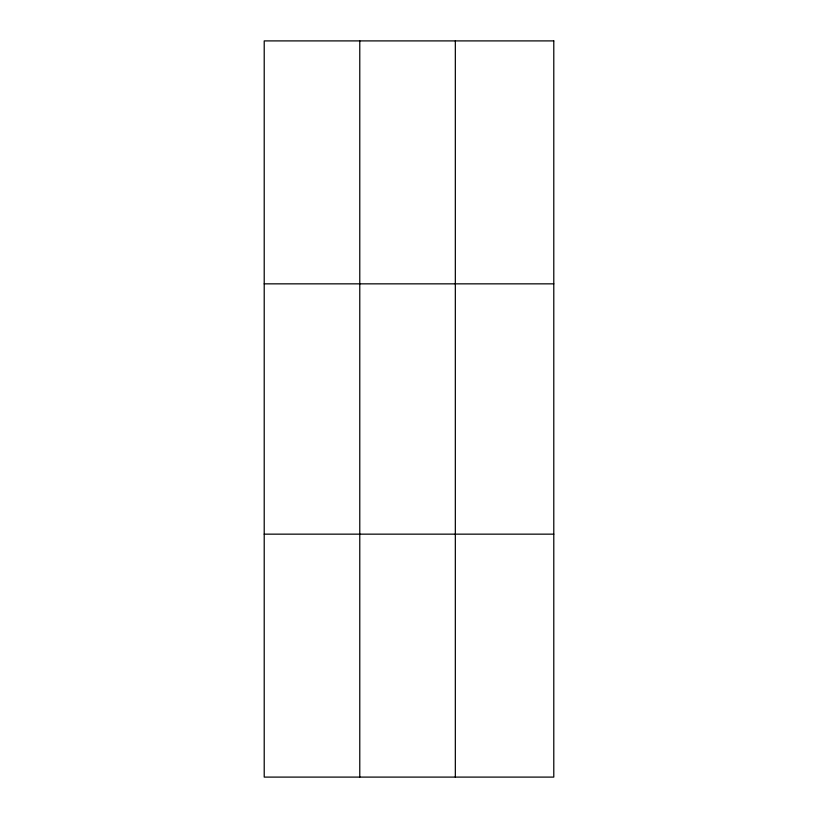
<?xml version="1.0" encoding="UTF-8"?>
<svg xmlns="http://www.w3.org/2000/svg" width="818" height="818" viewBox="0 0 818 818"><rect width="100%" height="100%" fill="white"/><g stroke="black" fill="none" stroke-linecap="round" stroke-linejoin="round"><path stroke-width="1.23" d="M359.777 777.1L359.777 40.9M455.329 777.1L455.329 40.9M264.214 283.846L553.786 283.846M264.214 534.154L553.786 534.154M553.786 40.9L553.786 777.1L264.214 777.1L264.214 40.9L553.786 40.9"/></g></svg>
